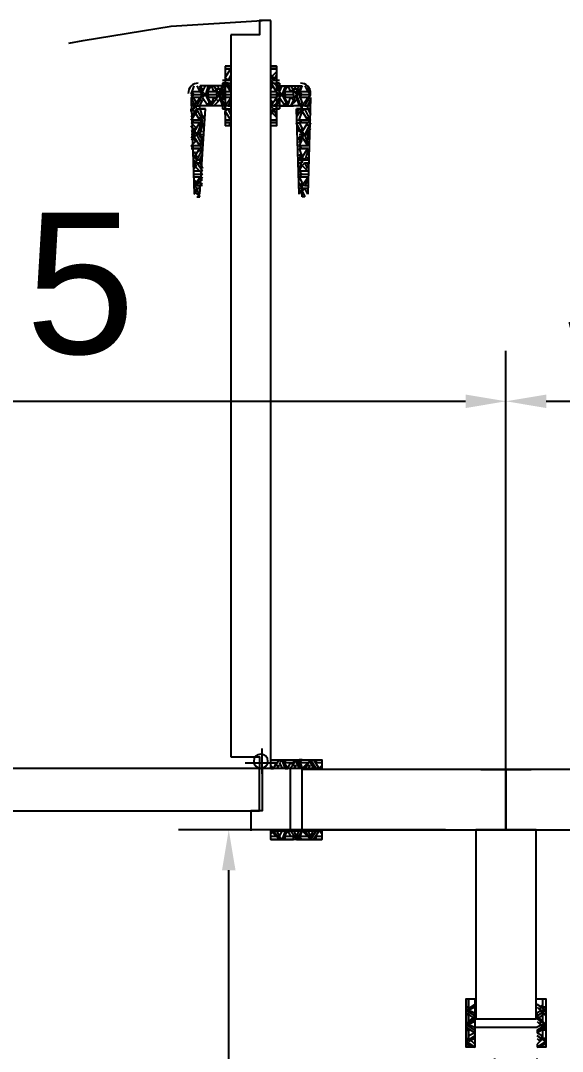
# Model space of a CAD drawing. Header units: centimetres. Extents: x -120 to 1933, y -1067 to 822.
# Drawn here: x 1411.4 to 1465.1, y 356.5 to 458.8 of the extents above; entities that cross this region are included whole.
import ezdxf

# ---------------------------------------------------------------- set-up
doc = ezdxf.new("R2010")
doc.units = ezdxf.units.CM
for name, color, linetype in [('IC_DUVAR_60', 30, 'Continuous'), ('IC_UCLU_H_60', 1, 'Continuous'), ('OZEL_PANEL_OLCU_CM', 3, 'Continuous')]:
    doc.layers.add(name, color=color, linetype=linetype)
doc.styles.get("Standard").update_dxf_attribs({"font": 'Arial.ttf'})
doc.dimstyles.new('ISO-25', dxfattribs={"dimtxt": 2.5, "dimasz": 2.5, "dimexe": 1.25, "dimexo": 0.625, "dimtad": 1, "dimtxsty": 'Standard', "dimcen": 2.5, "dimadec": 0, "dimazin": 0, "dimtfac": 1, "dimtmove": 0, "dimatfit": 3, "dimfxl": 1, "dimarcsym": 0})

# ---------------------------------------------------------------- blocks, each defined once
blk = doc.blocks.new('BOM_K01_IC_KAPI_ACIKLIK820')
at = {"color": 133, "linetype": 'Continuous', "lineweight": 25, "true_color": 0x6ec1dd}
for p, q in [((54328.39, 7919.03), (54328.39, 7993.18)), ((54324.44, 7991.77), (54324.44, 7920.16)), ((54324.44, 7988.67), (54323.88, 7988.67)), ((54323.88, 7988.67), (54323.88, 7982.75)), ((54324.44, 7988.67), (54323.88, 7988.67)), ((54324.44, 7988.67), (54324.44, 7988.67)), ((54324.44, 7988.67), (54324.44, 7988.67)), ((54328.95, 7988.67), (54328.39, 7988.67)), ((54323.88, 7988.39), (54324.44, 7988.39)), ((54324.44, 7988.39), (54323.88, 7988.39)), ((54323.88, 7987.54), (54324.44, 7988.39)), ((54323.88, 7987.82), (54323.88, 7987.54)), ((54324.44, 7987.82), (54324.16, 7987.26)), ((54324.44, 7988.39), (54324.44, 7988.39)), ((54328.39, 7988.39), (54328.95, 7988.39)), ((54328.95, 7988.39), (54328.39, 7988.39)), ((54328.39, 7987.54), (54328.95, 7988.11)), ((54328.39, 7987.82), (54328.67, 7987.54)), ((54320.5, 7985.85), (54320.78, 7986.7)), ((54321.06, 7986.7), (54321.34, 7986.13)), ((54321.62, 7985.85), (54321.34, 7986.7)), ((54321.34, 7986.7), (54321.62, 7986.41)), ((54323.6, 7986.7), (54321.34, 7986.7)), ((54321.62, 7986.13), (54321.9, 7986.7)), ((54322.19, 7986.7), (54321.9, 7985.85)), ((54321.9, 7985.85), (54322.47, 7986.7)), ((54322.19, 7986.7), (54322.19, 7986.7)), ((54322.19, 7986.7), (54322.47, 7986.7)), ((54322.47, 7986.7), (54322.75, 7986.13)), ((54323.03, 7986.7), (54323.31, 7986.41)), ((54323.31, 7986.13), (54323.6, 7986.7)), ((54323.6, 7987.26), (54323.88, 7987.26)), ((54323.88, 7986.7), (54323.6, 7986.98)), ((54323.88, 7986.98), (54323.6, 7986.98)), ((54323.6, 7986.98), (54323.6, 7986.98)), ((54323.6, 7986.98), (54323.6, 7984.44)), ((54324.16, 7987.26), (54323.88, 7987.54)), ((54323.88, 7987.54), (54323.88, 7987.54)), ((54323.88, 7987.26), (54323.88, 7987.26)), ((54323.88, 7987.26), (54324.44, 7987.26)), ((54323.88, 7987.26), (54323.88, 7986.98)), ((54323.88, 7987.26), (54323.88, 7987.26)), ((54323.88, 7987.26), (54323.88, 7986.98)), ((54323.88, 7987.26), (54323.88, 7987.26)), ((54324.16, 7986.98), (54323.88, 7986.98)), ((54323.88, 7986.98), (54324.44, 7986.13)), ((54323.88, 7986.98), (54323.88, 7986.98)), ((54323.88, 7986.7), (54323.88, 7986.7)), ((54323.88, 7986.41), (54323.88, 7986.7)), ((54324.16, 7987.26), (54324.44, 7987.26)), ((54324.44, 7986.41), (54324.16, 7986.98)), ((54324.16, 7986.98), (54324.44, 7986.98)), ((54324.44, 7987.26), (54324.44, 7987.54)), ((54324.44, 7987.26), (54324.44, 7987.26)), ((54324.44, 7987.26), (54324.44, 7987.26)), ((54324.44, 7986.98), (54324.44, 7986.98)), ((54324.44, 7986.98), (54324.44, 7986.98)), ((54324.44, 7986.98), (54324.44, 7986.98)), ((54328.67, 7987.26), (54328.39, 7987.54)), ((54328.67, 7987.26), (54328.39, 7987.54)), ((54328.39, 7987.54), (54328.67, 7987.54)), ((54328.39, 7987.26), (54328.39, 7987.26)), ((54328.39, 7987.26), (54328.39, 7987.26)), ((54328.39, 7987.26), (54328.39, 7986.98)), ((54328.67, 7986.98), (54328.39, 7986.98)), ((54328.39, 7986.98), (54328.95, 7986.13)), ((54328.39, 7986.7), (54328.67, 7986.7)), ((54328.39, 7986.41), (54328.67, 7986.7)), ((54328.67, 7987.26), (54328.95, 7987.26)), ((54328.67, 7987.26), (54328.95, 7987.26)), ((54328.95, 7986.7), (54328.67, 7986.98)), ((54328.67, 7986.98), (54328.95, 7986.98)), ((54328.95, 7987.26), (54329.24, 7987.26)), ((54328.95, 7987.26), (54328.95, 7987.26)), ((54328.95, 7987.26), (54328.95, 7986.98)), ((54328.95, 7987.26), (54328.95, 7987.26)), ((54328.95, 7986.98), (54328.95, 7986.98)), ((54329.24, 7986.98), (54328.95, 7986.98)), ((54328.95, 7986.98), (54329.24, 7986.41)), ((54328.95, 7986.98), (54328.95, 7986.98)), ((54329.24, 7986.98), (54329.24, 7984.44)), ((54329.24, 7986.13), (54329.52, 7986.7)), ((54329.24, 7986.7), (54331.49, 7986.7)), ((54329.8, 7986.7), (54329.52, 7985.85)), ((54329.52, 7985.85), (54330.08, 7986.7)), ((54329.8, 7986.7), (54329.8, 7986.7)), ((54329.8, 7986.7), (54330.08, 7986.7)), ((54330.08, 7986.7), (54330.36, 7986.13)), ((54330.65, 7986.7), (54330.93, 7986.41)), ((54330.93, 7986.13), (54331.21, 7986.7)), ((54331.21, 7985.85), (54331.49, 7986.7)), ((54331.49, 7986.7), (54331.49, 7986.7)), ((54331.49, 7986.7), (54331.49, 7986.7)), ((54331.77, 7986.7), (54332.05, 7986.13)), ((54332.34, 7985.85), (54332.05, 7986.7)), ((54320.78, 7985.85), (54320.5, 7986.13)), ((54321.34, 7986.13), (54320.5, 7986.13)), ((54320.5, 7985.85), (54320.5, 7985.85)), ((54320.5, 7985.85), (54320.5, 7985.85)), ((54320.78, 7985.85), (54320.5, 7985.57)), ((54320.5, 7985.85), (54321.06, 7985)), ((54321.34, 7985.57), (54320.5, 7985.57)), ((54320.5, 7985.57), (54320.78, 7975.98)), ((54320.78, 7984.72), (54321.34, 7985.57)), ((54321.62, 7985.85), (54321.06, 7984.72)), ((54321.34, 7986.41), (54321.34, 7986.13)), ((54321.34, 7986.41), (54321.62, 7986.41)), ((54321.62, 7985.85), (54321.34, 7986.13)), ((54321.62, 7985.85), (54321.34, 7985.57)), ((54321.34, 7985.29), (54321.34, 7985.57)), ((54321.9, 7985.85), (54321.62, 7986.13)), ((54321.9, 7985.85), (54321.62, 7985.57)), ((54321.62, 7985.57), (54322.19, 7984.72)), ((54322.47, 7984.72), (54321.9, 7985.85)), ((54321.9, 7985.85), (54321.9, 7985.85)), ((54321.9, 7985.85), (54321.9, 7985.85)), ((54321.9, 7985.85), (54322.47, 7985)), ((54322.19, 7985.85), (54322.19, 7986.13)), ((54323.03, 7986.13), (54322.19, 7986.13)), ((54322.19, 7985.85), (54322.19, 7985.57)), ((54323.03, 7985.57), (54322.19, 7985.57)), ((54322.47, 7984.72), (54322.75, 7985.57)), ((54323.03, 7986.41), (54322.75, 7986.13)), ((54323.03, 7985.29), (54322.75, 7985.57)), ((54323.03, 7986.41), (54323.31, 7986.41)), ((54323.03, 7985.85), (54323.03, 7986.13)), ((54323.03, 7985.85), (54323.03, 7985.57)), ((54323.31, 7985.85), (54323.31, 7986.13)), ((54323.31, 7985.85), (54323.6, 7985.85)), ((54323.31, 7985.85), (54323.6, 7985.85)), ((54323.31, 7985.85), (54323.31, 7985.57)), ((54323.31, 7985.85), (54323.6, 7985.85)), ((54323.31, 7985.57), (54323.6, 7984.72)), ((54323.88, 7985.85), (54323.6, 7986.13)), ((54323.88, 7986.13), (54323.6, 7986.13)), ((54323.6, 7985.85), (54323.88, 7985.85)), ((54323.88, 7985.85), (54323.6, 7985.57)), ((54323.6, 7985.85), (54323.6, 7985.57)), ((54323.88, 7985.57), (54323.6, 7985.57)), ((54323.6, 7985.57), (54323.88, 7985.29)), ((54324.44, 7986.13), (54323.88, 7986.13)), ((54323.88, 7985.85), (54324.44, 7985.85)), ((54324.44, 7985.57), (54323.88, 7985.57)), ((54323.88, 7984.72), (54324.44, 7985.57)), ((54324.44, 7986.13), (54324.44, 7986.13)), ((54324.44, 7985.57), (54324.44, 7985.57)), ((54328.95, 7986.13), (54328.39, 7986.13)), ((54328.39, 7985.85), (54328.95, 7985.85)), ((54328.95, 7985.57), (54328.39, 7985.57)), ((54328.39, 7984.72), (54328.95, 7985.57)), ((54328.95, 7986.41), (54328.95, 7986.13)), ((54328.95, 7986.41), (54329.24, 7986.41)), ((54329.24, 7985.85), (54328.95, 7986.13)), ((54328.95, 7986.13), (54328.95, 7986.13)), ((54328.95, 7986.13), (54328.95, 7986.13)), ((54328.95, 7985.85), (54329.24, 7985.85)), ((54329.24, 7985.85), (54328.95, 7985.57)), ((54329.24, 7985.57), (54328.95, 7985)), ((54328.95, 7985.29), (54328.95, 7985.57)), ((54328.95, 7985.57), (54328.95, 7985.57)), ((54328.95, 7985.57), (54328.95, 7985.57)), ((54329.24, 7986.41), (54329.24, 7986.41)), ((54329.52, 7985.85), (54329.24, 7986.13)), ((54329.24, 7985.85), (54330.65, 7985.85)), ((54329.24, 7985.85), (54329.24, 7985.57)), ((54329.24, 7985.85), (54329.24, 7985.85)), ((54329.52, 7985.85), (54329.24, 7985.57)), ((54329.24, 7985.57), (54329.8, 7984.72)), ((54330.08, 7984.72), (54329.52, 7985.85)), ((54329.52, 7985.85), (54329.52, 7985.85)), ((54329.52, 7985.85), (54329.52, 7985.85)), ((54329.52, 7985.85), (54330.08, 7985)), ((54329.8, 7985.85), (54329.8, 7986.13)), ((54330.65, 7986.13), (54329.8, 7986.13)), ((54329.8, 7985.85), (54329.8, 7985.57)), ((54330.65, 7985.57), (54329.8, 7985.57)), ((54330.08, 7984.72), (54330.36, 7985.57)), ((54330.65, 7986.41), (54330.36, 7986.13)), ((54330.65, 7985.29), (54330.36, 7985.57)), ((54330.65, 7986.41), (54330.93, 7986.41)), ((54330.65, 7985.85), (54330.65, 7986.13)), ((54330.65, 7985.85), (54330.65, 7985.57)), ((54330.93, 7985.85), (54330.93, 7986.13)), ((54330.93, 7985.85), (54332.34, 7985.85)), ((54330.93, 7985.85), (54331.21, 7985.85)), ((54330.93, 7985.85), (54330.93, 7985.57)), ((54330.93, 7985.85), (54331.21, 7985.85)), ((54330.93, 7985.57), (54331.21, 7984.72)), ((54331.49, 7985.85), (54331.21, 7986.13)), ((54332.05, 7986.13), (54331.21, 7986.13)), ((54331.49, 7985.85), (54331.21, 7985.57)), ((54331.21, 7985.85), (54331.49, 7985)), ((54332.05, 7985.57), (54331.21, 7985.57)), ((54331.49, 7984.72), (54332.05, 7985.57)), ((54332.34, 7985.85), (54331.77, 7984.72)), ((54332.05, 7986.41), (54332.05, 7986.13)), ((54332.05, 7986.41), (54332.34, 7986.41)), ((54332.34, 7985.85), (54332.05, 7986.13)), ((54332.34, 7985.85), (54332.05, 7985.57)), ((54332.05, 7985.29), (54332.05, 7985.57)), ((54332.34, 7985.57), (54332.05, 7975.98)), ((54332.34, 7985.57), (54332.34, 7985.57)), ((54332.34, 7985.57), (54332.34, 7985.29)), ((54320.78, 7985), (54320.5, 7984.72)), ((54320.5, 7985), (54320.5, 7984.72)), ((54320.78, 7984.72), (54320.5, 7984.72)), ((54320.78, 7985), (54321.06, 7985)), ((54320.78, 7984.44), (54320.78, 7984.72)), ((54321.06, 7984.72), (54320.78, 7984.72)), ((54321.06, 7984.72), (54321.34, 7984.72)), ((54321.34, 7985.29), (54321.62, 7985.29)), ((54321.34, 7984.72), (54321.62, 7985.29)), ((54321.34, 7984.44), (54321.34, 7984.72)), ((54322.19, 7984.72), (54321.34, 7984.72)), ((54323.6, 7984.72), (54321.9, 7984.72)), ((54322.19, 7985), (54322.19, 7984.72)), ((54322.19, 7985), (54322.47, 7985)), ((54322.19, 7984.72), (54322.19, 7984.72)), ((54322.47, 7984.72), (54322.47, 7984.72)), ((54322.75, 7984.72), (54323.31, 7985.29)), ((54322.75, 7984.72), (54322.75, 7984.72)), ((54323.6, 7984.72), (54322.75, 7984.72)), ((54323.03, 7985.29), (54323.31, 7985.29)), ((54323.88, 7985), (54323.6, 7984.72)), ((54323.88, 7984.72), (54323.6, 7984.72)), ((54323.6, 7984.72), (54323.6, 7984.72)), ((54323.88, 7985.29), (54323.88, 7985)), ((54323.88, 7985), (54323.88, 7985)), ((54323.88, 7984.44), (54323.88, 7984.72)), ((54323.88, 7984.44), (54323.88, 7984.72)), ((54324.16, 7984.72), (54323.88, 7984.72)), ((54324.44, 7985.29), (54324.16, 7984.72)), ((54324.16, 7984.72), (54324.44, 7984.72)), ((54324.44, 7984.72), (54324.44, 7984.72)), ((54324.44, 7984.72), (54324.44, 7984.72)), ((54324.44, 7984.72), (54324.44, 7984.72)), ((54328.39, 7985.29), (54328.67, 7985)), ((54328.39, 7985), (54328.67, 7985)), ((54328.39, 7984.44), (54328.39, 7984.72)), ((54328.67, 7984.72), (54328.39, 7984.72)), ((54328.95, 7985), (54328.67, 7984.72)), ((54328.67, 7984.72), (54328.95, 7984.72)), ((54328.95, 7985.29), (54329.24, 7985.29)), ((54328.95, 7984.72), (54329.24, 7985.29)), ((54328.95, 7984.72), (54328.95, 7984.72)), ((54328.95, 7984.44), (54328.95, 7984.72)), ((54329.24, 7984.72), (54328.95, 7984.72)), ((54329.24, 7985.29), (54329.24, 7985.29)), ((54329.24, 7985.29), (54329.24, 7985.29)), ((54329.8, 7984.72), (54329.24, 7984.72)), ((54329.24, 7984.72), (54330.65, 7984.72)), ((54329.8, 7985), (54329.8, 7984.72)), ((54329.8, 7985), (54330.08, 7985)), ((54329.8, 7984.72), (54329.8, 7984.72)), ((54330.08, 7984.72), (54330.08, 7984.72)), ((54330.36, 7984.72), (54330.93, 7985.29)), ((54330.36, 7984.72), (54330.36, 7984.72)), ((54331.49, 7984.72), (54330.36, 7984.72)), ((54330.65, 7985.29), (54330.93, 7985.29)), ((54331.49, 7985), (54331.21, 7984.72)), ((54331.49, 7985), (54331.49, 7985)), ((54331.49, 7984.44), (54331.49, 7984.72)), ((54331.77, 7984.72), (54331.49, 7984.72)), ((54331.77, 7984.72), (54332.05, 7984.72)), ((54332.05, 7985.29), (54332.34, 7985.29)), ((54332.05, 7984.72), (54332.34, 7985.29)), ((54332.05, 7984.44), (54332.05, 7984.72)), ((54332.34, 7984.72), (54332.05, 7984.72)), ((54320.5, 7984.44), (54320.78, 7984.44)), ((54321.06, 7984.44), (54320.5, 7983.6)), ((54320.78, 7984.16), (54320.5, 7984.44)), ((54320.78, 7984.44), (54320.5, 7984.44)), ((54320.5, 7984.16), (54320.5, 7984.44)), ((54320.5, 7983.31), (54321.06, 7984.16)), ((54320.78, 7984.44), (54320.78, 7984.44)), ((54321.06, 7984.44), (54320.78, 7984.16)), ((54320.78, 7984.16), (54321.06, 7984.16)), ((54320.78, 7984.16), (54321.34, 7983.31)), ((54321.06, 7984.44), (54321.9, 7984.44)), ((54321.06, 7984.44), (54321.34, 7984.44)), ((54321.34, 7984.44), (54321.34, 7984.44)), ((54321.9, 7984.44), (54321.34, 7984.44)), ((54321.34, 7984.44), (54321.62, 7983.6)), ((54321.34, 7975.98), (54321.9, 7984.44)), ((54321.34, 7983.6), (54321.34, 7983.31)), ((54321.34, 7983.6), (54321.62, 7983.6)), ((54321.62, 7983.6), (54321.9, 7983.88)), ((54321.9, 7983.31), (54321.62, 7983.6)), ((54321.9, 7984.44), (54321.9, 7984.44)), ((54323.6, 7984.44), (54323.88, 7984.44)), ((54323.88, 7984.44), (54323.6, 7984.44)), ((54323.88, 7984.44), (54324.44, 7984.44)), ((54323.88, 7984.44), (54323.88, 7984.44)), ((54323.88, 7984.44), (54323.88, 7984.16)), ((54323.88, 7984.44), (54323.88, 7984.44)), ((54324.16, 7984.44), (54323.88, 7984.16)), ((54323.88, 7984.44), (54323.88, 7984.44)), ((54323.88, 7984.16), (54323.88, 7984.16)), ((54323.88, 7983.88), (54323.88, 7984.16)), ((54323.88, 7984.16), (54324.44, 7983.31)), ((54323.88, 7984.16), (54323.88, 7984.16)), ((54324.44, 7983.88), (54324.16, 7984.44)), ((54324.16, 7984.44), (54324.44, 7984.44)), ((54324.44, 7984.44), (54324.44, 7984.44)), ((54324.44, 7984.44), (54324.44, 7984.44)), ((54324.44, 7984.44), (54324.44, 7984.44)), ((54328.39, 7984.44), (54328.39, 7984.44)), ((54328.67, 7984.44), (54328.39, 7984.16)), ((54328.39, 7984.44), (54328.39, 7984.44)), ((54328.67, 7984.44), (54328.39, 7984.16)), ((54328.39, 7984.16), (54328.67, 7984.16)), ((54328.39, 7983.88), (54328.67, 7984.16)), ((54328.39, 7984.16), (54328.95, 7983.6)), ((54328.67, 7984.44), (54328.95, 7984.44)), ((54328.67, 7984.44), (54328.95, 7984.44)), ((54328.95, 7984.44), (54329.24, 7984.44)), ((54328.95, 7984.44), (54328.95, 7984.44)), ((54328.95, 7984.44), (54328.95, 7984.44)), ((54329.24, 7984.44), (54328.95, 7984.44)), ((54328.95, 7984.44), (54328.95, 7984.16)), ((54328.95, 7984.44), (54328.95, 7984.44)), ((54328.95, 7984.16), (54328.95, 7984.16)), ((54330.65, 7984.44), (54330.65, 7984.44)), ((54331.49, 7984.44), (54330.93, 7983.6)), ((54331.49, 7984.44), (54330.93, 7984.44)), ((54330.93, 7983.88), (54331.21, 7984.44)), ((54331.21, 7975.98), (54330.93, 7984.44)), ((54331.49, 7984.16), (54331.21, 7984.44)), ((54331.21, 7983.31), (54331.49, 7984.16)), ((54331.49, 7984.44), (54331.49, 7984.44)), ((54331.77, 7984.44), (54331.49, 7984.16)), ((54331.49, 7984.16), (54331.49, 7984.16)), ((54331.49, 7984.16), (54332.05, 7983.31)), ((54332.34, 7983.31), (54331.77, 7984.44)), ((54331.77, 7984.44), (54332.05, 7984.44)), ((54332.05, 7984.44), (54332.05, 7984.44)), ((54332.34, 7984.44), (54332.05, 7984.44)), ((54332.05, 7984.44), (54332.34, 7983.88)), ((54332.05, 7983.6), (54332.05, 7983.31)), ((54332.05, 7983.6), (54332.34, 7983.6)), ((54320.5, 7983.31), (54321.62, 7983.31)), ((54320.5, 7983.31), (54320.5, 7983.31)), ((54320.78, 7983.31), (54320.5, 7983.31)), ((54320.78, 7983.31), (54320.5, 7983.03)), ((54321.34, 7983.31), (54320.5, 7983.31)), ((54320.5, 7983.03), (54320.5, 7983.03)), ((54321.34, 7983.03), (54320.5, 7983.03)), ((54320.5, 7983.03), (54321.06, 7982.47)), ((54320.78, 7982.19), (54321.34, 7983.03)), ((54321.62, 7983.31), (54321.34, 7983.31)), ((54321.62, 7983.31), (54321.34, 7983.03)), ((54321.34, 7982.75), (54321.34, 7983.03)), ((54321.34, 7982.75), (54321.62, 7982.75)), ((54321.34, 7981.9), (54321.62, 7982.75)), ((54321.62, 7983.03), (54321.62, 7982.75)), ((54321.62, 7982.75), (54321.62, 7982.75)), ((54323.88, 7983.31), (54324.44, 7983.31)), ((54324.44, 7983.31), (54323.88, 7983.31)), ((54324.44, 7983.03), (54323.88, 7983.03)), ((54324.44, 7982.75), (54323.88, 7982.75)), ((54324.16, 7982.75), (54324.44, 7983.03)), ((54324.44, 7983.31), (54324.44, 7983.31)), ((54324.44, 7983.03), (54324.44, 7983.03)), ((54328.39, 7983.31), (54328.95, 7983.31)), ((54328.95, 7983.31), (54328.39, 7983.31)), ((54328.95, 7983.03), (54328.39, 7983.03)), ((54328.95, 7982.75), (54328.95, 7982.75)), ((54330.93, 7983.31), (54332.34, 7983.31)), ((54330.93, 7983.31), (54331.21, 7983.31)), ((54331.49, 7981.9), (54330.93, 7983.03)), ((54330.93, 7983.03), (54331.21, 7983.03)), ((54331.49, 7983.31), (54331.21, 7983.31)), ((54331.49, 7983.31), (54331.21, 7983.03)), ((54332.05, 7983.31), (54331.21, 7983.31)), ((54332.05, 7983.03), (54331.21, 7983.03)), ((54331.21, 7983.03), (54331.49, 7982.47)), ((54331.49, 7982.19), (54332.05, 7983.03)), ((54332.34, 7983.03), (54331.77, 7981.9)), ((54332.34, 7983.31), (54332.05, 7983.31)), ((54332.34, 7983.31), (54332.05, 7983.03)), ((54332.05, 7982.75), (54332.05, 7983.03)), ((54332.05, 7982.75), (54332.34, 7982.75)), ((54320.78, 7982.47), (54320.5, 7982.19)), ((54320.78, 7982.19), (54320.5, 7982.19)), ((54320.5, 7982.19), (54320.5, 7982.19)), ((54320.5, 7981.9), (54320.78, 7981.9)), ((54320.78, 7981.34), (54320.5, 7981.62)), ((54320.78, 7981.62), (54320.5, 7981.62)), ((54320.5, 7981.62), (54320.5, 7981.62)), ((54320.78, 7982.47), (54321.06, 7982.47)), ((54320.78, 7981.9), (54320.78, 7982.19)), ((54321.06, 7981.9), (54320.78, 7982.19)), ((54320.78, 7981.9), (54320.78, 7981.62)), ((54321.06, 7981.9), (54320.78, 7981.62)), ((54320.78, 7981.62), (54321.34, 7980.78)), ((54321.06, 7981.9), (54321.62, 7981.9)), ((54321.06, 7981.9), (54321.34, 7981.9)), ((54321.06, 7981.9), (54321.34, 7981.9)), ((54321.34, 7981.9), (54321.34, 7982.19)), ((54321.62, 7982.19), (54321.34, 7982.19)), ((54321.34, 7981.9), (54321.34, 7981.62)), ((54321.34, 7981.9), (54321.62, 7981.06)), ((54321.62, 7981.62), (54321.34, 7981.62)), ((54330.93, 7982.47), (54331.21, 7982.19)), ((54331.49, 7982.47), (54331.21, 7982.19)), ((54331.49, 7982.19), (54331.21, 7982.19)), ((54331.49, 7981.9), (54331.21, 7981.06)), ((54331.49, 7981.34), (54331.21, 7981.62)), ((54331.49, 7981.62), (54331.21, 7981.62)), ((54331.21, 7981.34), (54331.21, 7981.62)), ((54331.49, 7982.47), (54331.49, 7982.47)), ((54331.49, 7981.9), (54331.49, 7982.19)), ((54331.77, 7981.9), (54331.49, 7982.19)), ((54331.49, 7981.9), (54331.49, 7981.62)), ((54331.77, 7981.9), (54331.49, 7981.62)), ((54331.49, 7981.62), (54332.05, 7980.78)), ((54332.05, 7981.06), (54331.77, 7981.9)), ((54331.77, 7981.9), (54332.05, 7981.9)), ((54331.77, 7981.9), (54332.05, 7981.9)), ((54332.05, 7981.9), (54332.34, 7982.47)), ((54332.05, 7981.9), (54332.05, 7982.19)), ((54332.34, 7982.19), (54332.05, 7982.19)), ((54332.05, 7981.9), (54332.05, 7981.62)), ((54332.05, 7981.9), (54332.05, 7981.34)), ((54332.34, 7981.62), (54332.05, 7981.62)), ((54320.5, 7980.78), (54321.06, 7981.34)), ((54320.78, 7980.49), (54320.5, 7980.78)), ((54321.34, 7980.78), (54320.5, 7980.78)), ((54320.5, 7980.49), (54321.62, 7980.49)), ((54320.78, 7980.49), (54320.5, 7980.49)), ((54321.34, 7980.49), (54320.5, 7980.49)), ((54320.78, 7981.34), (54321.06, 7981.34)), ((54320.78, 7979.65), (54321.34, 7980.49)), ((54321.34, 7981.06), (54321.34, 7980.78)), ((54321.34, 7981.06), (54321.62, 7981.06)), ((54321.62, 7980.49), (54321.34, 7980.78)), ((54321.62, 7980.49), (54321.34, 7980.49)), ((54321.34, 7980.21), (54321.34, 7980.49)), ((54321.62, 7980.78), (54321.62, 7981.06)), ((54321.62, 7980.78), (54321.62, 7980.78)), ((54331.21, 7980.78), (54331.49, 7981.34)), ((54331.21, 7980.78), (54331.21, 7980.78)), ((54331.49, 7980.49), (54331.21, 7980.78)), ((54332.05, 7980.78), (54331.21, 7980.78)), ((54331.21, 7980.49), (54332.05, 7980.49)), ((54331.21, 7980.49), (54331.21, 7980.49)), ((54331.49, 7980.49), (54331.21, 7980.49)), ((54332.05, 7980.49), (54331.21, 7980.49)), ((54331.21, 7980.49), (54331.49, 7979.65)), ((54331.49, 7981.34), (54331.49, 7981.34)), ((54331.49, 7979.65), (54332.05, 7980.49)), ((54332.05, 7981.06), (54332.05, 7980.78)), ((54332.05, 7981.06), (54332.05, 7981.06)), ((54332.05, 7980.78), (54332.05, 7980.78)), ((54332.05, 7980.49), (54332.05, 7980.49)), ((54332.05, 7980.21), (54332.05, 7980.49)), ((54320.78, 7980.21), (54321.06, 7979.65)), ((54321.06, 7979.37), (54320.78, 7979.65)), ((54321.06, 7979.37), (54320.78, 7979.65)), ((54320.78, 7979.65), (54320.78, 7979.65)), ((54320.78, 7979.65), (54321.06, 7979.65)), ((54321.34, 7980.21), (54321.62, 7980.21)), ((54321.34, 7979.37), (54321.62, 7979.93)), ((54331.49, 7979.37), (54331.21, 7979.93)), ((54331.49, 7979.65), (54331.21, 7979.37)), ((54331.21, 7979.65), (54331.21, 7979.37)), ((54331.77, 7979.37), (54331.49, 7979.65)), ((54331.49, 7979.65), (54331.49, 7979.65)), ((54332.05, 7980.21), (54331.77, 7979.37)), ((54332.05, 7980.21), (54332.05, 7980.21)), ((54332.05, 7979.37), (54332.05, 7979.65)), ((54320.78, 7979.37), (54320.78, 7979.37)), ((54320.78, 7979.37), (54320.78, 7979.37)), ((54320.78, 7979.37), (54320.78, 7979.08)), ((54320.78, 7979.37), (54320.78, 7979.37)), ((54321.06, 7979.08), (54320.78, 7978.8)), ((54320.78, 7979.08), (54320.78, 7979.08)), ((54320.78, 7978.8), (54321.06, 7978.8)), ((54320.78, 7978.52), (54321.06, 7978.8)), ((54320.78, 7978.8), (54321.34, 7978.24)), ((54321.06, 7979.37), (54321.62, 7979.37)), ((54321.06, 7979.37), (54321.34, 7979.37)), ((54321.62, 7978.24), (54321.06, 7979.08)), ((54321.06, 7979.08), (54321.34, 7979.08)), ((54321.34, 7979.37), (54321.34, 7979.37)), ((54321.34, 7979.37), (54321.34, 7979.08)), ((54321.62, 7979.37), (54321.34, 7979.37)), ((54321.62, 7979.08), (54321.34, 7979.08)), ((54321.34, 7979.08), (54321.62, 7978.52)), ((54331.49, 7979.37), (54331.21, 7978.52)), ((54331.49, 7979.37), (54331.21, 7979.37)), ((54331.49, 7978.8), (54331.21, 7979.08)), ((54331.49, 7979.08), (54331.21, 7979.08)), ((54331.21, 7979.08), (54331.21, 7979.08)), ((54331.21, 7978.24), (54331.49, 7978.8)), ((54331.49, 7979.37), (54331.49, 7979.37)), ((54331.49, 7979.37), (54331.49, 7979.08)), ((54331.77, 7979.08), (54331.49, 7978.8)), ((54331.49, 7978.8), (54331.49, 7978.8)), ((54331.49, 7978.8), (54332.05, 7978.24)), ((54331.77, 7979.37), (54332.05, 7979.37)), ((54332.05, 7978.52), (54331.77, 7979.08)), ((54331.77, 7979.08), (54332.05, 7979.08)), ((54332.05, 7979.37), (54332.05, 7979.37)), ((54332.05, 7979.37), (54332.05, 7979.37)), ((54332.05, 7979.08), (54332.05, 7979.08)), ((54332.05, 7979.08), (54332.05, 7979.08)), ((54332.05, 7979.08), (54332.05, 7978.8)), ((54321.34, 7978.24), (54320.78, 7978.24)), ((54320.78, 7977.96), (54321.62, 7977.96)), ((54321.34, 7977.67), (54320.78, 7977.67)), ((54320.78, 7976.83), (54321.34, 7977.67)), ((54320.78, 7977.39), (54321.06, 7977.11)), ((54321.62, 7977.67), (54321.06, 7976.83)), ((54321.62, 7977.96), (54321.34, 7978.24)), ((54321.34, 7978.24), (54321.34, 7978.24)), ((54321.34, 7978.24), (54321.62, 7978.24)), ((54321.62, 7977.96), (54321.34, 7977.67)), ((54321.34, 7977.39), (54321.34, 7977.67)), ((54321.34, 7977.39), (54321.62, 7977.39)), ((54331.49, 7977.96), (54331.21, 7978.24)), ((54332.05, 7978.24), (54331.21, 7978.24)), ((54331.21, 7977.96), (54332.05, 7977.96)), ((54331.49, 7977.96), (54331.21, 7977.67)), ((54332.05, 7977.67), (54331.21, 7977.67)), ((54331.21, 7977.67), (54331.49, 7977.11)), ((54331.49, 7976.83), (54332.05, 7977.67)), ((54332.05, 7977.39), (54331.77, 7976.83)), ((54332.05, 7978.24), (54332.05, 7978.24)), ((54332.05, 7977.67), (54332.05, 7977.67)), ((54320.78, 7977.11), (54321.06, 7977.11)), ((54321.06, 7976.83), (54320.78, 7976.83)), ((54320.78, 7976.55), (54320.78, 7976.55)), ((54321.06, 7976.55), (54320.78, 7976.26)), ((54320.78, 7976.55), (54320.78, 7976.55)), ((54320.78, 7976.55), (54320.78, 7976.55)), ((54321.06, 7976.55), (54320.78, 7976.26)), ((54321.06, 7976.83), (54321.34, 7976.83)), ((54321.06, 7976.55), (54321.34, 7976.55)), ((54321.06, 7976.55), (54321.34, 7976.55)), ((54321.34, 7976.83), (54321.62, 7977.11)), ((54321.34, 7976.55), (54321.34, 7976.83)), ((54321.62, 7976.83), (54321.34, 7976.83)), ((54321.34, 7976.55), (54321.34, 7976.26)), ((54321.34, 7976.55), (54321.34, 7976.26)), ((54331.49, 7976.55), (54331.21, 7977.11)), ((54331.49, 7977.11), (54331.21, 7976.83)), ((54331.49, 7976.83), (54331.21, 7976.83)), ((54331.49, 7976.55), (54331.21, 7975.98)), ((54331.49, 7977.11), (54331.49, 7977.11)), ((54331.49, 7976.55), (54331.49, 7976.83)), ((54331.77, 7976.83), (54331.49, 7976.83)), ((54331.49, 7976.55), (54331.49, 7976.26)), ((54331.77, 7976.55), (54331.49, 7976.26)), ((54331.77, 7976.83), (54332.05, 7976.83)), ((54332.05, 7975.98), (54331.77, 7976.55)), ((54331.77, 7976.55), (54332.05, 7976.55)), ((54332.05, 7976.83), (54332.05, 7976.83)), ((54332.05, 7976.55), (54332.05, 7976.55)), ((54320.78, 7976.26), (54321.06, 7976.26)), ((54320.78, 7975.98), (54321.06, 7976.26)), ((54320.78, 7976.26), (54321.34, 7975.7)), ((54321.06, 7975.98), (54321.06, 7975.98)), ((54321.06, 7975.7), (54321.34, 7975.7)), ((54321.34, 7976.26), (54321.34, 7976.26)), ((54321.34, 7975.98), (54321.34, 7975.98)), ((54331.49, 7976.26), (54331.21, 7976.26)), ((54331.49, 7976.26), (54331.21, 7976.26)), ((54331.49, 7976.26), (54331.49, 7976.26)), ((54331.49, 7975.7), (54331.49, 7976.26)), ((54331.49, 7976.26), (54331.77, 7975.7)), ((54331.49, 7975.98), (54331.49, 7975.98)), ((54331.77, 7975.7), (54331.49, 7975.7)), ((54331.77, 7975.98), (54331.77, 7975.98)), ((54327.54, 7918.47), (54327.54, 7921)), ((54247.47, 7919.88), (54248.32, 7919.88)), ((54248.32, 7919.59), (54247.47, 7919.59)), ((54248.6, 7919.88), (54248.04, 7919.03)), ((54248.32, 7919.31), (54248.04, 7919.59)), ((54248.32, 7919.88), (54248.32, 7919.59)), ((54248.32, 7919.31), (54248.6, 7919.31)), ((54248.32, 7919.03), (54248.6, 7919.31)), ((54249.16, 7919.03), (54248.6, 7919.88)), ((54248.6, 7919.88), (54248.6, 7919.59)), ((54248.6, 7919.88), (54248.88, 7919.88)), ((54248.6, 7919.59), (54248.88, 7919.03)), ((54249.16, 7919.88), (54248.88, 7919.59)), ((54248.88, 7919.88), (54249.45, 7919.03)), ((54249.73, 7919.59), (54248.88, 7919.59)), ((54249.16, 7919.88), (54249.16, 7919.88)), ((54249.16, 7919.03), (54249.73, 7919.59)), ((54250.01, 7919.88), (54249.45, 7919.03)), ((54250.01, 7919.88), (54249.73, 7919.59)), ((54249.73, 7919.31), (54249.73, 7919.59)), ((54249.73, 7919.31), (54250.01, 7919.31)), ((54249.73, 7919.03), (54250.01, 7919.31)), ((54250.57, 7919.03), (54250.01, 7919.88)), ((54250.01, 7919.88), (54250.01, 7919.88)), ((54250.01, 7919.88), (54250.01, 7919.59)), ((54250.01, 7919.88), (54250.29, 7919.88)), ((54250.01, 7919.59), (54250.29, 7919.03)), ((54250.29, 7919.88), (54250.86, 7919.03)), ((54250.57, 7919.88), (54250.57, 7919.88)), ((54250.57, 7919.88), (54250.57, 7919.59)), ((54251.42, 7919.59), (54250.57, 7919.59)), ((54250.86, 7919.03), (54251.14, 7919.59)), ((54251.7, 7919.88), (54251.14, 7919.03)), ((54251.42, 7919.31), (54251.14, 7919.59)), ((54251.42, 7919.88), (54251.42, 7919.88)), ((54251.42, 7919.88), (54251.42, 7919.59)), ((54251.7, 7919.88), (54251.42, 7919.59)), ((54251.42, 7919.59), (54251.98, 7919.03)), ((54251.42, 7919.31), (54251.7, 7919.31)), ((54251.42, 7919.03), (54251.7, 7919.31)), ((54252.27, 7919.03), (54251.7, 7919.88)), ((54251.7, 7919.88), (54252.27, 7919.88)), ((54251.7, 7919.88), (54251.98, 7919.88)), ((54251.98, 7919.88), (54251.98, 7919.88)), ((54251.98, 7919.88), (54251.98, 7919.59)), ((54251.98, 7919.88), (54252.27, 7919.03)), ((54252.27, 7919.59), (54251.98, 7919.59)), ((54325.85, 7919.59), (54328.95, 7919.59)), ((54328.95, 7919.59), (54328.39, 7919.59)), ((54328.39, 7919.31), (54328.67, 7919.03)), ((54329.24, 7919.88), (54328.67, 7919.03)), ((54328.67, 7919.03), (54328.95, 7919.59)), ((54329.24, 7919.88), (54328.95, 7919.59)), ((54328.95, 7919.31), (54328.95, 7919.59)), ((54328.95, 7919.31), (54329.24, 7919.31)), ((54328.95, 7919.03), (54329.24, 7919.31)), ((54329.24, 7919.88), (54329.24, 7919.88)), ((54329.24, 7919.88), (54329.24, 7919.88)), ((54329.52, 7919.88), (54329.24, 7919.59)), ((54329.24, 7919.59), (54329.52, 7919.03)), ((54329.8, 7919.03), (54329.52, 7919.88)), ((54329.52, 7919.88), (54329.52, 7919.88)), ((54329.52, 7919.88), (54330.08, 7919.03)), ((54329.8, 7919.88), (54329.8, 7919.88)), ((54329.8, 7919.88), (54329.8, 7919.59)), ((54330.65, 7919.59), (54329.8, 7919.59)), ((54330.08, 7919.03), (54330.36, 7919.59)), ((54330.93, 7919.88), (54330.36, 7919.03)), ((54330.65, 7919.31), (54330.36, 7919.59)), ((54330.65, 7919.88), (54330.65, 7919.88)), ((54330.65, 7919.88), (54330.65, 7919.59)), ((54330.65, 7919.31), (54330.93, 7919.31)), ((54330.65, 7919.03), (54330.93, 7919.31)), ((54331.49, 7919.03), (54330.93, 7919.88)), ((54330.93, 7919.88), (54330.93, 7919.59)), ((54330.93, 7919.88), (54331.21, 7919.88)), ((54330.93, 7919.59), (54331.21, 7919.03)), ((54331.49, 7919.88), (54331.21, 7919.88)), ((54331.49, 7919.88), (54331.21, 7919.59)), ((54331.21, 7919.88), (54331.49, 7919.03)), ((54332.05, 7919.59), (54331.21, 7919.59)), ((54331.49, 7919.03), (54332.05, 7919.59)), ((54332.34, 7919.88), (54331.77, 7919.03)), ((54332.34, 7919.88), (54332.05, 7919.59)), ((54332.05, 7919.31), (54332.05, 7919.59)), ((54332.05, 7919.31), (54332.34, 7919.31)), ((54332.05, 7919.03), (54332.34, 7919.31)), ((54332.9, 7919.03), (54332.34, 7919.88)), ((54332.34, 7919.88), (54332.34, 7919.88)), ((54332.34, 7919.88), (54332.34, 7919.59)), ((54332.34, 7919.88), (54332.62, 7919.88)), ((54332.34, 7919.59), (54332.62, 7919.03)), ((54332.62, 7919.88), (54333.18, 7919.03)), ((54332.9, 7919.88), (54332.9, 7919.88)), ((54332.9, 7919.88), (54332.9, 7919.59)), ((54333.46, 7919.59), (54332.9, 7919.59)), ((54333.18, 7919.03), (54333.46, 7919.31)), ((54249.16, 7919.03), (54248.88, 7919.03)), ((54249.16, 7919.03), (54249.45, 7919.03)), ((54250.29, 7912.83), (54250.29, 7919.03)), ((54250.57, 7919.03), (54250.57, 7919.03)), ((54250.57, 7919.03), (54250.86, 7919.03)), ((54251.98, 7919.03), (54251.98, 7919.03)), ((54251.98, 7919.03), (54252.27, 7919.03)), ((54252.27, 7919.03), (54252.27, 7919.03)), ((54327.54, 7919.03), (54253.39, 7919.03)), ((54327.26, 7914.8), (54327.26, 7919.03)), ((54328.39, 7919.03), (54328.67, 7919.03)), ((54329.8, 7919.03), (54329.8, 7919.03)), ((54329.8, 7919.03), (54330.08, 7919.03)), ((54330.36, 7912.83), (54330.36, 7919.03)), ((54331.49, 7919.03), (54331.21, 7919.03)), ((54331.49, 7919.03), (54331.49, 7919.03)), ((54332.9, 7919.03), (54332.9, 7919.03)), ((54332.9, 7919.03), (54333.18, 7919.03)), ((54333.46, 7919.03), (54333.46, 7919.03)), ((54253.39, 7914.8), (54327.26, 7914.8)), ((54326.42, 7914.8), (54326.42, 7912.83)), ((54248.32, 7912.26), (54247.47, 7912.26)), ((54247.47, 7911.98), (54248.32, 7911.98)), ((54248.6, 7911.98), (54248.04, 7912.83)), ((54248.32, 7912.26), (54248.04, 7912.26)), ((54248.32, 7912.83), (54248.6, 7912.26)), ((54248.32, 7912.26), (54248.32, 7911.98)), ((54248.32, 7912.26), (54248.6, 7912.26)), ((54249.16, 7912.83), (54248.6, 7911.98)), ((54248.6, 7912.26), (54248.88, 7912.83)), ((54249.16, 7912.83), (54248.88, 7912.83)), ((54248.88, 7911.98), (54249.45, 7912.83)), ((54249.16, 7911.98), (54248.88, 7912.26)), ((54249.73, 7912.26), (54248.88, 7912.26)), ((54249.16, 7912.83), (54249.45, 7912.83)), ((54249.16, 7912.83), (54249.73, 7912.26)), ((54249.16, 7911.98), (54249.16, 7911.98)), ((54250.01, 7911.98), (54249.45, 7912.83)), ((54249.73, 7912.83), (54250.01, 7912.26)), ((54250.01, 7911.98), (54249.73, 7912.26)), ((54249.73, 7912.26), (54249.73, 7912.26)), ((54249.73, 7912.26), (54250.01, 7912.26)), ((54250.57, 7912.83), (54250.01, 7911.98)), ((54250.01, 7912.26), (54250.29, 7912.83)), ((54250.01, 7911.98), (54250.01, 7912.26)), ((54250.01, 7911.98), (54250.01, 7911.98)), ((54250.01, 7911.98), (54250.29, 7911.98)), ((54250.29, 7911.98), (54250.86, 7912.83)), ((54250.57, 7912.83), (54250.57, 7912.83)), ((54250.57, 7912.83), (54250.86, 7912.83)), ((54250.57, 7911.98), (54250.57, 7912.26)), ((54251.42, 7912.26), (54250.57, 7912.26)), ((54250.57, 7911.98), (54250.57, 7911.98)), ((54250.86, 7912.83), (54251.14, 7912.26)), ((54251.7, 7911.98), (54251.14, 7912.83)), ((54251.42, 7912.26), (54251.14, 7912.26)), ((54251.42, 7912.26), (54251.98, 7912.83)), ((54251.42, 7912.83), (54251.7, 7912.26)), ((54251.42, 7911.98), (54251.42, 7912.26)), ((54251.7, 7911.98), (54251.42, 7912.26)), ((54251.42, 7912.26), (54251.7, 7912.26)), ((54251.42, 7911.98), (54251.42, 7911.98)), ((54252.27, 7912.83), (54251.7, 7911.98)), ((54251.7, 7911.98), (54252.27, 7911.98)), ((54251.7, 7911.98), (54251.98, 7911.98)), ((54251.98, 7912.83), (54251.98, 7912.83)), ((54251.98, 7912.83), (54252.27, 7912.83)), ((54251.98, 7911.98), (54252.27, 7912.83)), ((54251.98, 7911.98), (54251.98, 7912.26)), ((54252.27, 7912.26), (54251.98, 7912.26)), ((54251.98, 7911.98), (54251.98, 7911.98)), ((54252.27, 7912.83), (54252.27, 7912.83)), ((54328.39, 7912.83), (54328.67, 7912.83)), ((54328.39, 7912.55), (54328.67, 7912.83)), ((54328.39, 7912.83), (54328.95, 7912.26)), ((54328.95, 7912.26), (54328.39, 7912.26)), ((54329.24, 7911.98), (54328.67, 7912.83)), ((54328.95, 7912.83), (54329.24, 7912.26)), ((54329.24, 7911.98), (54328.95, 7912.26)), ((54328.95, 7912.26), (54328.95, 7912.26)), ((54328.95, 7912.26), (54329.24, 7912.26)), ((54329.24, 7912.26), (54329.52, 7912.83)), ((54329.52, 7911.98), (54329.24, 7912.26)), ((54329.24, 7911.98), (54329.24, 7911.98)), ((54329.24, 7911.98), (54329.24, 7911.98)), ((54329.8, 7912.83), (54329.52, 7911.98)), ((54329.52, 7911.98), (54330.08, 7912.83)), ((54329.52, 7911.98), (54329.52, 7911.98)), ((54329.8, 7912.83), (54329.8, 7912.83)), ((54329.8, 7912.83), (54330.08, 7912.83)), ((54329.8, 7911.98), (54329.8, 7912.26)), ((54330.65, 7912.26), (54329.8, 7912.26)), ((54329.8, 7911.98), (54329.8, 7911.98)), ((54330.08, 7912.83), (54330.36, 7912.26)), ((54330.93, 7911.98), (54330.36, 7912.83)), ((54330.65, 7912.26), (54330.36, 7912.26)), ((54330.65, 7912.83), (54330.93, 7912.26)), ((54330.65, 7911.98), (54330.65, 7912.26)), ((54330.65, 7912.26), (54330.93, 7912.26)), ((54330.65, 7911.98), (54330.65, 7911.98)), ((54331.49, 7912.83), (54330.93, 7911.98)), ((54330.93, 7912.26), (54331.21, 7912.83)), ((54330.93, 7911.98), (54330.93, 7912.26)), ((54330.93, 7911.98), (54331.21, 7911.98)), ((54331.49, 7912.83), (54331.21, 7912.83)), ((54331.21, 7911.98), (54331.49, 7912.83)), ((54331.49, 7911.98), (54331.21, 7912.26)), ((54332.05, 7912.26), (54331.21, 7912.26)), ((54331.49, 7912.83), (54331.49, 7912.83)), ((54331.49, 7912.83), (54332.05, 7912.26)), ((54331.49, 7911.98), (54331.49, 7911.98)), ((54332.34, 7911.98), (54331.77, 7912.83)), ((54332.05, 7912.83), (54332.34, 7912.26)), ((54332.05, 7912.26), (54332.05, 7912.26)), ((54332.05, 7912.26), (54332.34, 7912.26)), ((54332.34, 7912.26), (54332.62, 7912.83)), ((54332.34, 7911.98), (54332.34, 7912.26)), ((54332.34, 7911.98), (54332.62, 7911.98)), ((54332.62, 7911.98), (54333.18, 7912.83)), ((54332.9, 7912.83), (54332.9, 7912.83)), ((54332.9, 7912.83), (54333.18, 7912.83)), ((54332.9, 7911.98), (54332.9, 7912.26)), ((54333.46, 7912.26), (54332.9, 7912.26)), ((54332.9, 7911.98), (54332.9, 7911.98)), ((54333.18, 7912.83), (54333.46, 7912.55)), ((54333.46, 7912.83), (54333.46, 7912.83))]:
    blk.add_line(p, q, dxfattribs=at)
at = {"color": 7, "linetype": 'Continuous', "lineweight": 25}
blk.add_lwpolyline([(54308.37, 7990.93), (54309.78, 7991.21), (54318.52, 7992.62), (54327.54, 7993.18)], dxfattribs=at)
at = {"color": 133, "linetype": 'Continuous', "lineweight": 25, "true_color": 0x6ec1dd}
for points in [[(54328.39, 7993.18), (54327.26, 7993.18), (54327.26, 7991.77), (54324.44, 7991.77)], [(54328.39, 7988.67), (54328.95, 7988.67), (54328.95, 7982.75), (54328.39, 7982.75)], [(54328.95, 7987.82), (54328.67, 7987.26), (54328.39, 7986.98)], [(54323.88, 7986.98), (54323.6, 7986.41), (54323.31, 7985.85), (54322.47, 7984.72)], [(54323.88, 7984.72), (54323.6, 7985.29), (54323.31, 7985.85), (54322.75, 7986.7)], [(54329.24, 7985.85), (54329.24, 7986.13), (54328.95, 7986.7)], [(54331.49, 7984.44), (54330.93, 7985.85), (54330.36, 7986.7)], [(54331.49, 7986.7), (54330.93, 7985.85), (54330.36, 7984.72)], [(54320.5, 7985.85), (54321.62, 7985.85), (54323.03, 7985.85)], [(54321.62, 7983.31), (54321.06, 7984.44), (54320.5, 7985.57)], [(54323.6, 7985.85), (54323.6, 7986.13), (54323.88, 7986.41)], [(54328.95, 7983.88), (54328.67, 7984.44), (54328.39, 7984.72)], [(54330.93, 7984.44), (54331.49, 7984.44), (54332.34, 7984.44)], [(54321.62, 7983.31), (54321.06, 7981.9), (54320.5, 7981.34)], [(54321.62, 7980.78), (54321.06, 7981.9), (54320.5, 7982.75)], [(54331.21, 7981.9), (54331.49, 7981.9), (54332.34, 7981.9)], [(54321.62, 7980.49), (54321.06, 7979.37), (54320.78, 7978.8)], [(54331.21, 7979.37), (54331.49, 7979.37), (54332.05, 7979.37)], [(54321.34, 7975.7), (54321.06, 7976.55), (54320.78, 7976.83)], [(54331.21, 7976.55), (54331.49, 7976.55), (54332.05, 7976.55)], [(54324.44, 7920.16), (54327.26, 7920.16), (54327.26, 7919.03)], [(54247.47, 7919.03), (54247.47, 7919.88), (54252.27, 7919.88), (54252.27, 7919.03)], [(54248.6, 7919.88), (54250.01, 7919.88), (54251.42, 7919.88)], [(54328.39, 7919.03), (54328.39, 7919.88), (54333.46, 7919.88), (54333.46, 7919.03), (54327.54, 7919.03)], [(54328.39, 7919.88), (54329.24, 7919.88), (54330.65, 7919.88)], [(54330.93, 7919.88), (54332.34, 7919.88), (54333.46, 7919.88)], [(54327.54, 7919.03), (54327.54, 7914.8), (54326.42, 7914.8)], [(54248.6, 7912.26), (54248.6, 7911.98), (54248.88, 7911.98)], [(54248.6, 7911.98), (54250.01, 7911.98), (54251.42, 7911.98)], [(54328.39, 7911.98), (54329.24, 7911.98), (54330.65, 7911.98)], [(54330.93, 7911.98), (54332.34, 7911.98), (54333.46, 7911.98)], [(54332.9, 7912.83), (54332.34, 7911.98), (54332.05, 7912.26)]]:
    blk.add_lwpolyline(points, dxfattribs=at)
for points in [[(54247.47, 7912.83), (54252.27, 7912.83), (54252.27, 7911.98), (54247.47, 7911.98)], [(54328.39, 7912.83), (54333.46, 7912.83), (54333.46, 7911.98), (54328.39, 7911.98)]]:
    blk.add_lwpolyline(points, close=True, dxfattribs=at)
for points in [[(54320.49, 7986.67), (54320.3, 7986.48), (54320.2, 7986.22), (54320.21, 7985.95)], [(54321.2, 7986.98), (54320.93, 7986.98), (54320.67, 7986.87), (54320.49, 7986.67)], [(54332.06, 7986.67), (54331.88, 7986.87), (54331.62, 7986.98), (54331.35, 7986.98)], [(54332.34, 7985.95), (54332.35, 7986.22), (54332.25, 7986.48), (54332.06, 7986.67)], [(54327.4, 7920.44), (54327.01, 7920.44), (54326.7, 7920.12), (54326.7, 7919.74)], [(54328.11, 7919.74), (54328.11, 7920.12), (54327.79, 7920.44), (54327.4, 7920.44)], [(54326.7, 7919.74), (54326.7, 7919.35), (54327.01, 7919.03), (54327.4, 7919.03)], [(54327.4, 7919.03), (54327.79, 7919.03), (54328.11, 7919.35), (54328.11, 7919.74)]]:
    blk.add_open_spline(points, degree=3, dxfattribs=at)
blk = doc.blocks.new('BOM_I05_IC_K082_1195_V')
blk.add_lwpolyline([(0, 100.75), (6, 100.75), (6, 119.5), (0, 119.5)], close=True)
at = {"rotation": 270}
blk.add_blockref('BOM_K01_IC_KAPI_ACIKLIK820', (-7912.93, 54350.22), dxfattribs=at)
blk = doc.blocks.new('BOM_I04_IC_K082_1225_H')
blk.add_lwpolyline([(102.25, 0), (122.5, 0), (122.5, 6), (102.25, 6)], close=True)
blk.add_blockref('BOM_K01_IC_KAPI_ACIKLIK820', (-54229.22, -7912.93))
blk = doc.blocks.new('BOM_I03_IC_DOLU_597p5_H')
blk.add_lwpolyline([(0, 0), (59.75, 0), (59.75, 6), (0, 6)], close=True)
blk = doc.blocks.new('BOM_B03_UCLU_H_60')
at = {"color": 31}
for p, q in [((7552.18, 809.99), (7549.68, 809.99)), ((7549.68, 809.99), (7549.68, 803.99)), ((7543.68, 804.49), (7543.68, 809.49)), ((7549.68, 804.49), (7549.68, 809.49)), ((7549.68, 806.99), (7543.68, 806.99)), ((7543.68, 806.99), (7543.68, 804.49)), ((7549.68, 804.49), (7549.68, 806.99)), ((7549.68, 803.99), (7552.18, 803.99))]:
    blk.add_line(p, q, dxfattribs=at)
blk = doc.blocks.new('*D107')
at = {"layer": 'Defpoints', "color": 0, "transparency": 16777216}
for p in [(1432, 378.5), (1456.5, 378.5), (1456.5, 259)]:
    blk.add_point(p, dxfattribs=at)
at = {"layer": 'OZEL_PANEL_OLCU_CM', "color": 0, "lineweight": -2, "transparency": 16777216}
for p, q in [((1453.5, 378.5), (1427, 378.5)), ((1432, 263), (1432, 374.5)), ((1453.5, 259), (1427, 259))]:
    blk.add_line(p, q, dxfattribs=at)
at = {"layer": 'OZEL_PANEL_OLCU_CM', "color": 0, "transparency": 16777216}
for points in [[(1431.33, 374.5), (1432.67, 374.5), (1432, 378.5)], [(1431.33, 263), (1432.67, 263), (1432, 259)]]:
    blk.add_solid(points, dxfattribs=at)
at = {"layer": 'OZEL_PANEL_OLCU_CM', "color": 0, "transparency": 16777216, "insert": (1421.59, 318.75), "char_height": 14, "attachment_point": 5, "rotation": 90}
blk.add_mtext('119,5', dxfattribs=at)
blk = doc.blocks.new('*D109')
at = {"layer": 'Defpoints', "color": 0, "transparency": 16777216}
for p in [(1459.5, 421), (1337, 378.5), (1459.5, 378.5)]:
    blk.add_point(p, dxfattribs=at)
at = {"layer": 'OZEL_PANEL_OLCU_CM', "color": 0, "lineweight": -2, "transparency": 16777216}
for p, q in [((1337, 381.5), (1337, 426)), ((1459.5, 381.5), (1459.5, 426)), ((1341, 421), (1455.5, 421))]:
    blk.add_line(p, q, dxfattribs=at)
at = {"layer": 'OZEL_PANEL_OLCU_CM', "color": 0, "transparency": 16777216}
for points in [[(1341, 421.67), (1341, 420.33), (1337, 421)], [(1455.5, 421.67), (1455.5, 420.33), (1459.5, 421)]]:
    blk.add_solid(points, dxfattribs=at)
at = {"layer": 'OZEL_PANEL_OLCU_CM', "color": 0, "transparency": 16777216, "insert": (1398.25, 431.41), "char_height": 14, "attachment_point": 5}
blk.add_mtext('122,5', dxfattribs=at)
blk = doc.blocks.new('*D111')
at = {"layer": 'Defpoints', "color": 0, "transparency": 16777216}
for p in [(1519.25, 421), (1459.5, 378.5), (1519.25, 378.5)]:
    blk.add_point(p, dxfattribs=at)
at = {"layer": 'OZEL_PANEL_OLCU_CM', "color": 0, "lineweight": -2, "transparency": 16777216}
for p, q in [((1459.5, 381.5), (1459.5, 426)), ((1519.25, 381.5), (1519.25, 426)), ((1463.5, 421), (1515.25, 421))]:
    blk.add_line(p, q, dxfattribs=at)
at = {"layer": 'OZEL_PANEL_OLCU_CM', "color": 0, "transparency": 16777216}
for points in [[(1463.5, 421.67), (1463.5, 420.33), (1459.5, 421)], [(1515.25, 421.67), (1515.25, 420.33), (1519.25, 421)]]:
    blk.add_solid(points, dxfattribs=at)
at = {"layer": 'OZEL_PANEL_OLCU_CM', "color": 0, "transparency": 16777216, "insert": (1489.38, 431.41), "char_height": 14, "attachment_point": 5}
blk.add_mtext('59,75', dxfattribs=at)

msp = doc.modelspace()

# ---------------------------------------------------------------- block references
at = {"layer": 'IC_DUVAR_60'}
for name, p in [('BOM_I04_IC_K082_1225_H', (1337, 378.5)), ('BOM_I03_IC_DOLU_597p5_H', (1459.5, 378.5)), ('BOM_I05_IC_K082_1195_V', (1456.5, 259))]:
    msp.add_blockref(name, p, dxfattribs=at)
at = {"layer": 'IC_UCLU_H_60', "rotation": 270}
msp.add_blockref('BOM_B03_UCLU_H_60', (652.5103, 7928.178), dxfattribs=at)

# ---------------------------------------------------------------- dimensions: what is measured, and where the dimension line sits
at = {"layer": 'OZEL_PANEL_OLCU_CM'}
for base, p1, p2, picture, middle in [((1459.5, 421), (1337, 378.5), (1459.5, 378.5), '*D109', (1398.25, 431.4134)), ((1519.25, 421), (1459.5, 378.5), (1519.25, 378.5), '*D111', (1489.375, 431.4134))]:
    dim = msp.add_linear_dim(base=base, p1=p1, p2=p2, dimstyle='ISO-25', override={"dimtxt": 14, "dimasz": 4, "dimexe": 5, "dimexo": 3, "dimgap": 2, "dimtix": 1, "dimatfit": 1}, dxfattribs=at)
    dim.commit()
    dim.dimension.update_dxf_attribs({"geometry": picture, "text_midpoint": middle})
dim = msp.add_linear_dim(base=(1432, 378.5), p1=(1456.5, 259), p2=(1456.5, 378.5), angle=90, dimstyle='ISO-25', override={"dimtxt": 14, "dimasz": 4, "dimexe": 5, "dimexo": 3, "dimgap": 2, "dimtix": 1, "dimatfit": 1}, dxfattribs=at)
dim.commit()
dim.dimension.update_dxf_attribs({"geometry": '*D107', "text_midpoint": (1421.5866, 318.75)})

doc.saveas('drawing.dxf')
